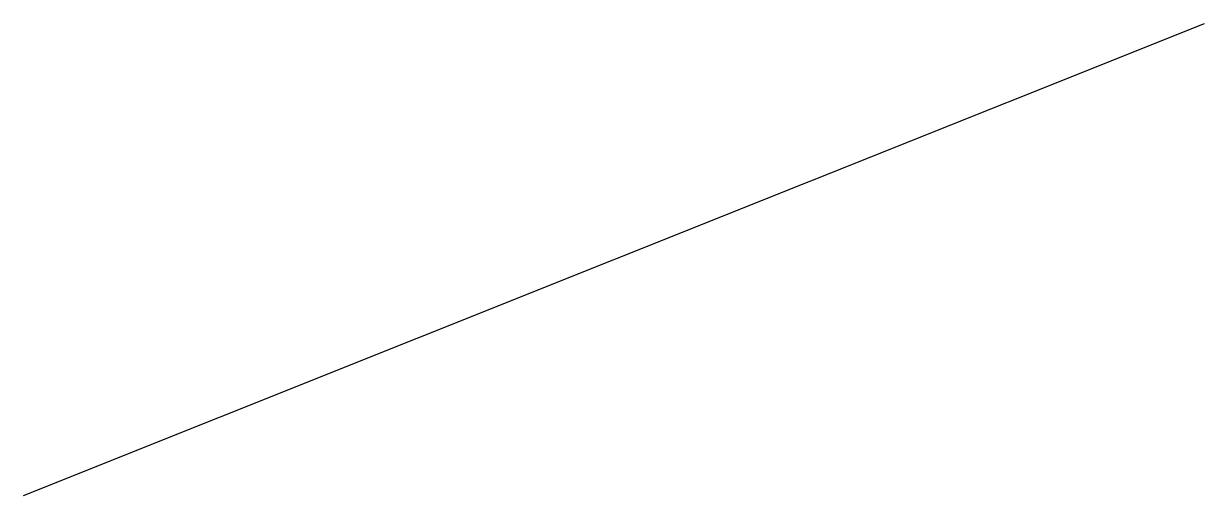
# Model space of a CAD drawing. Header units: millimetres. Extents: x 0 to 25, y 0 to 10.
import ezdxf

# ---------------------------------------------------------------- set-up
doc = ezdxf.new("R2010")
doc.units = ezdxf.units.MM
doc.layers.add('CUT', color=1, linetype='CONTINUOUS')

msp = doc.modelspace()

# ---------------------------------------------------------------- linework, layer by layer
at = {"layer": 'CUT'}
msp.add_line((0, 0), (25, 10), dxfattribs=at)

doc.saveas('drawing.dxf')
